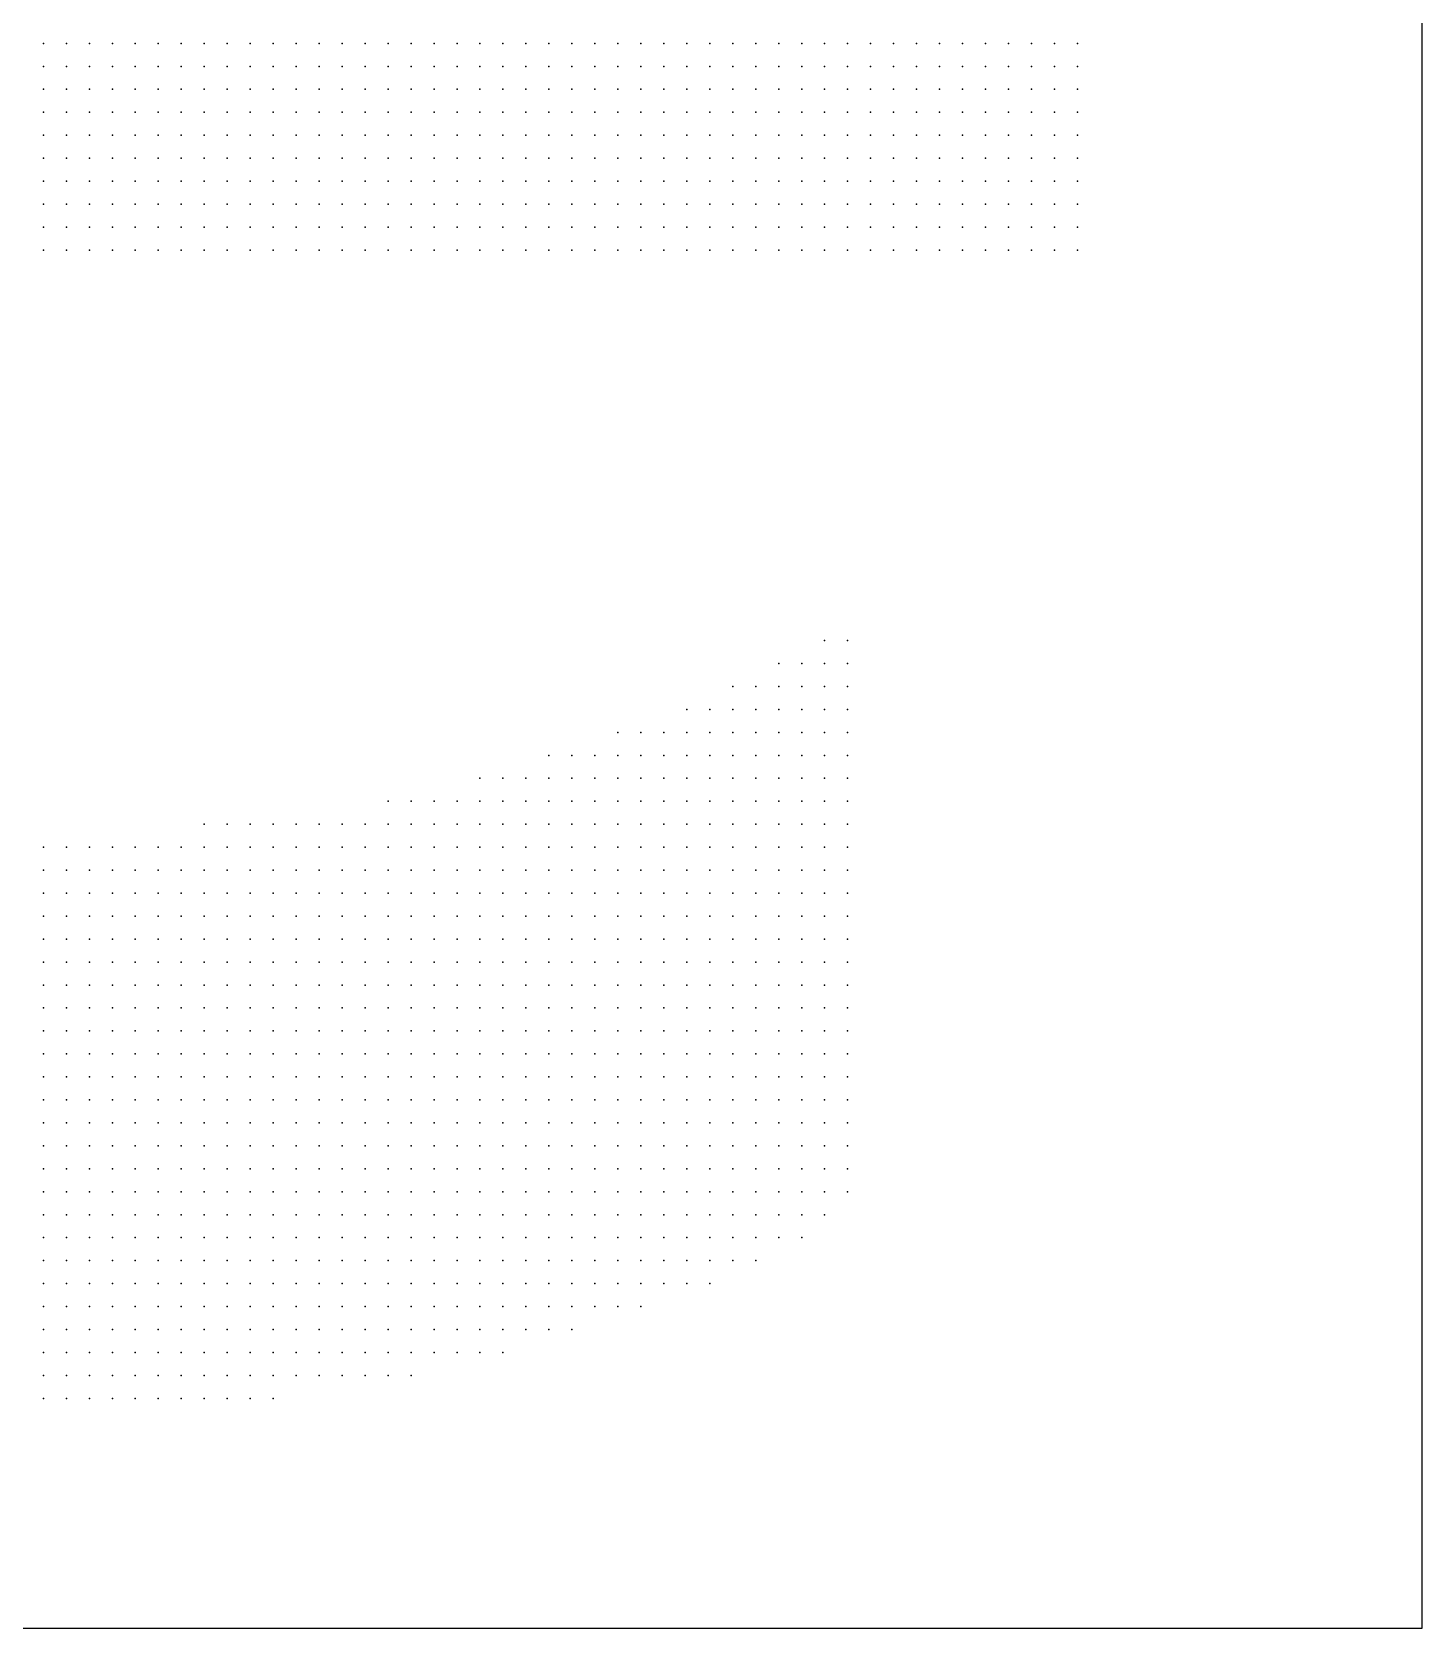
# Model space of a CAD drawing. Header units: millimetres. Extents: x 2848 to 6961, y 1568 to 7914.
# Drawn here: x 3977.8 to 4038.3, y 1580.3 to 1649.8 of the extents above; entities that cross this region are included whole.
import ezdxf

# ---------------------------------------------------------------- set-up
doc = ezdxf.new("R2010")
doc.units = ezdxf.units.MM
doc.header["$PDSIZE"] = -2

msp = doc.modelspace()

# ---------------------------------------------------------------- linework, layer by layer
msp.add_lwpolyline([(3898.282, 1580.289), (4038.282, 1580.289), (4038.282, 1720.289), (3898.282, 1720.289)], close=True)
at = {"color": 155, "true_color": 0x3277bc}
for p in [(3978.282, 1649.289), (3979.282, 1649.289), (3980.282, 1649.289), (3981.282, 1649.289), (3982.282, 1649.289), (3983.282, 1649.289), (3984.282, 1649.289), (3985.282, 1649.289), (3986.282, 1649.289), (3987.282, 1649.289), (3988.282, 1649.289), (3989.282, 1649.289), (3990.282, 1649.289), (3991.282, 1649.289), (3992.282, 1649.289), (3993.282, 1649.289), (3994.282, 1649.289), (3995.282, 1649.289), (3996.282, 1649.289), (3997.282, 1649.289), (3998.282, 1649.289), (3999.282, 1649.289), (4000.282, 1649.289), (4001.282, 1649.289), (4002.282, 1649.289), (4003.282, 1649.289), (4004.282, 1649.289), (4005.282, 1649.289), (4006.282, 1649.289), (4007.282, 1649.289), (4008.282, 1649.289), (4009.282, 1649.289), (4010.282, 1649.289), (4011.282, 1649.289), (4012.282, 1649.289), (4013.282, 1649.289), (4014.282, 1649.289), (4015.282, 1649.289), (4016.282, 1649.289), (4017.282, 1649.289), (4018.282, 1649.289), (4019.282, 1649.289), (4020.282, 1649.289), (4021.282, 1649.289), (4022.282, 1649.289), (4023.282, 1649.289), (3978.282, 1648.289), (3979.282, 1648.289), (3980.282, 1648.289), (3981.282, 1648.289), (3982.282, 1648.289), (3983.282, 1648.289), (3984.282, 1648.289), (3985.282, 1648.289), (3986.282, 1648.289), (3987.282, 1648.289), (3988.282, 1648.289), (3989.282, 1648.289), (3990.282, 1648.289), (3991.282, 1648.289), (3992.282, 1648.289), (3993.282, 1648.289), (3994.282, 1648.289), (3995.282, 1648.289), (3996.282, 1648.289), (3997.282, 1648.289), (3998.282, 1648.289), (3999.282, 1648.289), (4000.282, 1648.289), (4001.282, 1648.289), (4002.282, 1648.289), (4003.282, 1648.289), (4004.282, 1648.289), (4005.282, 1648.289), (4006.282, 1648.289), (4007.282, 1648.289), (4008.282, 1648.289), (4009.282, 1648.289), (4010.282, 1648.289), (4011.282, 1648.289), (4012.282, 1648.289), (4013.282, 1648.289), (4014.282, 1648.289), (4015.282, 1648.289), (4016.282, 1648.289), (4017.282, 1648.289), (4018.282, 1648.289), (4019.282, 1648.289), (4020.282, 1648.289), (4021.282, 1648.289), (4022.282, 1648.289), (4023.282, 1648.289), (3978.282, 1647.289), (3979.282, 1647.289), (3980.282, 1647.289), (3981.282, 1647.289), (3982.282, 1647.289), (3983.282, 1647.289), (3984.282, 1647.289), (3985.282, 1647.289), (3986.282, 1647.289), (3987.282, 1647.289), (3988.282, 1647.289), (3989.282, 1647.289), (3990.282, 1647.289), (3991.282, 1647.289), (3992.282, 1647.289), (3993.282, 1647.289), (3994.282, 1647.289), (3995.282, 1647.289), (3996.282, 1647.289), (3997.282, 1647.289), (3998.282, 1647.289), (3999.282, 1647.289), (4000.282, 1647.289), (4001.282, 1647.289), (4002.282, 1647.289), (4003.282, 1647.289), (4004.282, 1647.289), (4005.282, 1647.289), (4006.282, 1647.289), (4007.282, 1647.289), (4008.282, 1647.289), (4009.282, 1647.289), (4010.282, 1647.289), (4011.282, 1647.289), (4012.282, 1647.289), (4013.282, 1647.289), (4014.282, 1647.289), (4015.282, 1647.289), (4016.282, 1647.289), (4017.282, 1647.289), (4018.282, 1647.289), (4019.282, 1647.289), (4020.282, 1647.289), (4021.282, 1647.289), (4022.282, 1647.289), (4023.282, 1647.289), (3978.282, 1646.289), (3979.282, 1646.289), (3980.282, 1646.289), (3981.282, 1646.289), (3982.282, 1646.289), (3983.282, 1646.289), (3984.282, 1646.289), (3985.282, 1646.289), (3986.282, 1646.289), (3987.282, 1646.289), (3988.282, 1646.289), (3989.282, 1646.289), (3990.282, 1646.289), (3991.282, 1646.289), (3992.282, 1646.289), (3993.282, 1646.289), (3994.282, 1646.289), (3995.282, 1646.289), (3996.282, 1646.289), (3997.282, 1646.289), (3998.282, 1646.289), (3999.282, 1646.289), (4000.282, 1646.289), (4001.282, 1646.289), (4002.282, 1646.289), (4003.282, 1646.289), (4004.282, 1646.289), (4005.282, 1646.289), (4006.282, 1646.289), (4007.282, 1646.289), (4008.282, 1646.289), (4009.282, 1646.289), (4010.282, 1646.289), (4011.282, 1646.289), (4012.282, 1646.289), (4013.282, 1646.289), (4014.282, 1646.289), (4015.282, 1646.289), (4016.282, 1646.289), (4017.282, 1646.289), (4018.282, 1646.289), (4019.282, 1646.289), (4020.282, 1646.289), (4021.282, 1646.289), (4022.282, 1646.289), (4023.282, 1646.289), (3978.282, 1645.289), (3979.282, 1645.289), (3980.282, 1645.289), (3981.282, 1645.289), (3982.282, 1645.289), (3983.282, 1645.289), (3984.282, 1645.289), (3985.282, 1645.289), (3986.282, 1645.289), (3987.282, 1645.289), (3988.282, 1645.289), (3989.282, 1645.289), (3990.282, 1645.289), (3991.282, 1645.289), (3992.282, 1645.289), (3993.282, 1645.289), (3994.282, 1645.289), (3995.282, 1645.289), (3996.282, 1645.289), (3997.282, 1645.289), (3998.282, 1645.289), (3999.282, 1645.289), (4000.282, 1645.289), (4001.282, 1645.289), (4002.282, 1645.289), (4003.282, 1645.289), (4004.282, 1645.289), (4005.282, 1645.289), (4006.282, 1645.289), (4007.282, 1645.289), (4008.282, 1645.289), (4009.282, 1645.289), (4010.282, 1645.289), (4011.282, 1645.289), (4012.282, 1645.289), (4013.282, 1645.289), (4014.282, 1645.289), (4015.282, 1645.289), (4016.282, 1645.289), (4017.282, 1645.289), (4018.282, 1645.289), (4019.282, 1645.289), (4020.282, 1645.289), (4021.282, 1645.289), (4022.282, 1645.289), (4023.282, 1645.289), (3978.282, 1644.289), (3979.282, 1644.289), (3980.282, 1644.289), (3981.282, 1644.289), (3982.282, 1644.289), (3983.282, 1644.289), (3984.282, 1644.289), (3985.282, 1644.289), (3986.282, 1644.289), (3987.282, 1644.289), (3988.282, 1644.289), (3989.282, 1644.289), (3990.282, 1644.289), (3991.282, 1644.289), (3992.282, 1644.289), (3993.282, 1644.289), (3994.282, 1644.289), (3995.282, 1644.289), (3996.282, 1644.289), (3997.282, 1644.289), (3998.282, 1644.289), (3999.282, 1644.289), (4000.282, 1644.289), (4001.282, 1644.289), (4002.282, 1644.289), (4003.282, 1644.289), (4004.282, 1644.289), (4005.282, 1644.289), (4006.282, 1644.289), (4007.282, 1644.289), (4008.282, 1644.289), (4009.282, 1644.289), (4010.282, 1644.289), (4011.282, 1644.289), (4012.282, 1644.289), (4013.282, 1644.289), (4014.282, 1644.289), (4015.282, 1644.289), (4016.282, 1644.289), (4017.282, 1644.289), (4018.282, 1644.289), (4019.282, 1644.289), (4020.282, 1644.289), (4021.282, 1644.289), (4022.282, 1644.289), (4023.282, 1644.289), (3978.282, 1643.289), (3979.282, 1643.289), (3980.282, 1643.289), (3981.282, 1643.289), (3982.282, 1643.289), (3983.282, 1643.289), (3984.282, 1643.289), (3985.282, 1643.289), (3986.282, 1643.289), (3987.282, 1643.289), (3988.282, 1643.289), (3989.282, 1643.289), (3990.282, 1643.289), (3991.282, 1643.289), (3992.282, 1643.289), (3993.282, 1643.289), (3994.282, 1643.289), (3995.282, 1643.289), (3996.282, 1643.289), (3997.282, 1643.289), (3998.282, 1643.289), (3999.282, 1643.289), (4000.282, 1643.289), (4001.282, 1643.289), (4002.282, 1643.289), (4003.282, 1643.289), (4004.282, 1643.289), (4005.282, 1643.289), (4006.282, 1643.289), (4007.282, 1643.289), (4008.282, 1643.289), (4009.282, 1643.289), (4010.282, 1643.289), (4011.282, 1643.289), (4012.282, 1643.289), (4013.282, 1643.289), (4014.282, 1643.289), (4015.282, 1643.289), (4016.282, 1643.289), (4017.282, 1643.289), (4018.282, 1643.289), (4019.282, 1643.289), (4020.282, 1643.289), (4021.282, 1643.289), (4022.282, 1643.289), (4023.282, 1643.289), (3978.282, 1642.289), (3979.282, 1642.289), (3980.282, 1642.289), (3981.282, 1642.289), (3982.282, 1642.289), (3983.282, 1642.289), (3984.282, 1642.289), (3985.282, 1642.289), (3986.282, 1642.289), (3987.282, 1642.289), (3988.282, 1642.289), (3989.282, 1642.289), (3990.282, 1642.289), (3991.282, 1642.289), (3992.282, 1642.289), (3993.282, 1642.289), (3994.282, 1642.289), (3995.282, 1642.289), (3996.282, 1642.289), (3997.282, 1642.289), (3998.282, 1642.289), (3999.282, 1642.289), (4000.282, 1642.289), (4001.282, 1642.289), (4002.282, 1642.289), (4003.282, 1642.289), (4004.282, 1642.289), (4005.282, 1642.289), (4006.282, 1642.289), (4007.282, 1642.289), (4008.282, 1642.289), (4009.282, 1642.289), (4010.282, 1642.289), (4011.282, 1642.289), (4012.282, 1642.289), (4013.282, 1642.289), (4014.282, 1642.289), (4015.282, 1642.289), (4016.282, 1642.289), (4017.282, 1642.289), (4018.282, 1642.289), (4019.282, 1642.289), (4020.282, 1642.289), (4021.282, 1642.289), (4022.282, 1642.289), (4023.282, 1642.289), (3978.282, 1641.289), (3979.282, 1641.289), (3980.282, 1641.289), (3981.282, 1641.289), (3982.282, 1641.289), (3983.282, 1641.289), (3984.282, 1641.289), (3985.282, 1641.289), (3986.282, 1641.289), (3987.282, 1641.289), (3988.282, 1641.289), (3989.282, 1641.289), (3990.282, 1641.289), (3991.282, 1641.289), (3992.282, 1641.289), (3993.282, 1641.289), (3994.282, 1641.289), (3995.282, 1641.289), (3996.282, 1641.289), (3997.282, 1641.289), (3998.282, 1641.289), (3999.282, 1641.289), (4000.282, 1641.289), (4001.282, 1641.289), (4002.282, 1641.289), (4003.282, 1641.289), (4004.282, 1641.289), (4005.282, 1641.289), (4006.282, 1641.289), (4007.282, 1641.289), (4008.282, 1641.289), (4009.282, 1641.289), (4010.282, 1641.289), (4011.282, 1641.289), (4012.282, 1641.289), (4013.282, 1641.289), (4014.282, 1641.289), (4015.282, 1641.289), (4016.282, 1641.289), (4017.282, 1641.289), (4018.282, 1641.289), (4019.282, 1641.289), (4020.282, 1641.289), (4021.282, 1641.289), (4022.282, 1641.289), (4023.282, 1641.289), (3978.282, 1640.289), (3979.282, 1640.289), (3980.282, 1640.289), (3981.282, 1640.289), (3982.282, 1640.289), (3983.282, 1640.289), (3984.282, 1640.289), (3985.282, 1640.289), (3986.282, 1640.289), (3987.282, 1640.289), (3988.282, 1640.289), (3989.282, 1640.289), (3990.282, 1640.289), (3991.282, 1640.289), (3992.282, 1640.289), (3993.282, 1640.289), (3994.282, 1640.289), (3995.282, 1640.289), (3996.282, 1640.289), (3997.282, 1640.289), (3998.282, 1640.289), (3999.282, 1640.289), (4000.282, 1640.289), (4001.282, 1640.289), (4002.282, 1640.289), (4003.282, 1640.289), (4004.282, 1640.289), (4005.282, 1640.289), (4006.282, 1640.289), (4007.282, 1640.289), (4008.282, 1640.289), (4009.282, 1640.289), (4010.282, 1640.289), (4011.282, 1640.289), (4012.282, 1640.289), (4013.282, 1640.289), (4014.282, 1640.289), (4015.282, 1640.289), (4016.282, 1640.289), (4017.282, 1640.289), (4018.282, 1640.289), (4019.282, 1640.289), (4020.282, 1640.289), (4021.282, 1640.289), (4022.282, 1640.289), (4023.282, 1640.289), (4012.282, 1623.289), (4013.282, 1623.289), (4010.282, 1622.289), (4011.282, 1622.289), (4012.282, 1622.289), (4013.282, 1622.289), (4008.282, 1621.289), (4009.282, 1621.289), (4010.282, 1621.289), (4011.282, 1621.289), (4012.282, 1621.289), (4013.282, 1621.289), (4006.282, 1620.289), (4007.282, 1620.289), (4008.282, 1620.289), (4009.282, 1620.289), (4010.282, 1620.289), (4011.282, 1620.289), (4012.282, 1620.289), (4013.282, 1620.289), (4003.282, 1619.289), (4004.282, 1619.289), (4005.282, 1619.289), (4006.282, 1619.289), (4007.282, 1619.289), (4008.282, 1619.289), (4009.282, 1619.289), (4010.282, 1619.289), (4011.282, 1619.289), (4012.282, 1619.289), (4013.282, 1619.289), (4000.282, 1618.289), (4001.282, 1618.289), (4002.282, 1618.289), (4003.282, 1618.289), (4004.282, 1618.289), (4005.282, 1618.289), (4006.282, 1618.289), (4007.282, 1618.289), (4008.282, 1618.289), (4009.282, 1618.289), (4010.282, 1618.289), (4011.282, 1618.289), (4012.282, 1618.289), (4013.282, 1618.289), (3997.282, 1617.289), (3998.282, 1617.289), (3999.282, 1617.289), (4000.282, 1617.289), (4001.282, 1617.289), (4002.282, 1617.289), (4003.282, 1617.289), (4004.282, 1617.289), (4005.282, 1617.289), (4006.282, 1617.289), (4007.282, 1617.289), (4008.282, 1617.289), (4009.282, 1617.289), (4010.282, 1617.289), (4011.282, 1617.289), (4012.282, 1617.289), (4013.282, 1617.289), (3993.282, 1616.289), (3994.282, 1616.289), (3995.282, 1616.289), (3996.282, 1616.289), (3997.282, 1616.289), (3998.282, 1616.289), (3999.282, 1616.289), (4000.282, 1616.289), (4001.282, 1616.289), (4002.282, 1616.289), (4003.282, 1616.289), (4004.282, 1616.289), (4005.282, 1616.289), (4006.282, 1616.289), (4007.282, 1616.289), (4008.282, 1616.289), (4009.282, 1616.289), (4010.282, 1616.289), (4011.282, 1616.289), (4012.282, 1616.289), (4013.282, 1616.289), (3985.282, 1615.289), (3986.282, 1615.289), (3987.282, 1615.289), (3988.282, 1615.289), (3989.282, 1615.289), (3990.282, 1615.289), (3991.282, 1615.289), (3992.282, 1615.289), (3993.282, 1615.289), (3994.282, 1615.289), (3995.282, 1615.289), (3996.282, 1615.289), (3997.282, 1615.289), (3998.282, 1615.289), (3999.282, 1615.289), (4000.282, 1615.289), (4001.282, 1615.289), (4002.282, 1615.289), (4003.282, 1615.289), (4004.282, 1615.289), (4005.282, 1615.289), (4006.282, 1615.289), (4007.282, 1615.289), (4008.282, 1615.289), (4009.282, 1615.289), (4010.282, 1615.289), (4011.282, 1615.289), (4012.282, 1615.289), (4013.282, 1615.289), (3978.282, 1614.289), (3979.282, 1614.289), (3980.282, 1614.289), (3981.282, 1614.289), (3982.282, 1614.289), (3983.282, 1614.289), (3984.282, 1614.289), (3985.282, 1614.289), (3986.282, 1614.289), (3987.282, 1614.289), (3988.282, 1614.289), (3989.282, 1614.289), (3990.282, 1614.289), (3991.282, 1614.289), (3992.282, 1614.289), (3993.282, 1614.289), (3994.282, 1614.289), (3995.282, 1614.289), (3996.282, 1614.289), (3997.282, 1614.289), (3998.282, 1614.289), (3999.282, 1614.289), (4000.282, 1614.289), (4001.282, 1614.289), (4002.282, 1614.289), (4003.282, 1614.289), (4004.282, 1614.289), (4005.282, 1614.289), (4006.282, 1614.289), (4007.282, 1614.289), (4008.282, 1614.289), (4009.282, 1614.289), (4010.282, 1614.289), (4011.282, 1614.289), (4012.282, 1614.289), (4013.282, 1614.289), (3978.282, 1613.289), (3979.282, 1613.289), (3980.282, 1613.289), (3981.282, 1613.289), (3982.282, 1613.289), (3983.282, 1613.289), (3984.282, 1613.289), (3985.282, 1613.289), (3986.282, 1613.289), (3987.282, 1613.289), (3988.282, 1613.289), (3989.282, 1613.289), (3990.282, 1613.289), (3991.282, 1613.289), (3992.282, 1613.289), (3993.282, 1613.289), (3994.282, 1613.289), (3995.282, 1613.289), (3996.282, 1613.289), (3997.282, 1613.289), (3998.282, 1613.289), (3999.282, 1613.289), (4000.282, 1613.289), (4001.282, 1613.289), (4002.282, 1613.289), (4003.282, 1613.289), (4004.282, 1613.289), (4005.282, 1613.289), (4006.282, 1613.289), (4007.282, 1613.289), (4008.282, 1613.289), (4009.282, 1613.289), (4010.282, 1613.289), (4011.282, 1613.289), (4012.282, 1613.289), (4013.282, 1613.289), (3978.282, 1612.289), (3979.282, 1612.289), (3980.282, 1612.289), (3981.282, 1612.289), (3982.282, 1612.289), (3983.282, 1612.289), (3984.282, 1612.289), (3985.282, 1612.289), (3986.282, 1612.289), (3987.282, 1612.289), (3988.282, 1612.289), (3989.282, 1612.289), (3990.282, 1612.289), (3991.282, 1612.289), (3992.282, 1612.289), (3993.282, 1612.289), (3994.282, 1612.289), (3995.282, 1612.289), (3996.282, 1612.289), (3997.282, 1612.289), (3998.282, 1612.289), (3999.282, 1612.289), (4000.282, 1612.289), (4001.282, 1612.289), (4002.282, 1612.289), (4003.282, 1612.289), (4004.282, 1612.289), (4005.282, 1612.289), (4006.282, 1612.289), (4007.282, 1612.289), (4008.282, 1612.289), (4009.282, 1612.289), (4010.282, 1612.289), (4011.282, 1612.289), (4012.282, 1612.289), (4013.282, 1612.289), (3978.282, 1611.289), (3979.282, 1611.289), (3980.282, 1611.289), (3981.282, 1611.289), (3982.282, 1611.289), (3983.282, 1611.289), (3984.282, 1611.289), (3985.282, 1611.289), (3986.282, 1611.289), (3987.282, 1611.289), (3988.282, 1611.289), (3989.282, 1611.289), (3990.282, 1611.289), (3991.282, 1611.289), (3992.282, 1611.289), (3993.282, 1611.289), (3994.282, 1611.289), (3995.282, 1611.289), (3996.282, 1611.289), (3997.282, 1611.289), (3998.282, 1611.289), (3999.282, 1611.289), (4000.282, 1611.289), (4001.282, 1611.289), (4002.282, 1611.289), (4003.282, 1611.289), (4004.282, 1611.289), (4005.282, 1611.289), (4006.282, 1611.289), (4007.282, 1611.289), (4008.282, 1611.289), (4009.282, 1611.289), (4010.282, 1611.289), (4011.282, 1611.289), (4012.282, 1611.289), (4013.282, 1611.289), (3978.282, 1610.289), (3979.282, 1610.289), (3980.282, 1610.289), (3981.282, 1610.289), (3982.282, 1610.289), (3983.282, 1610.289), (3984.282, 1610.289), (3985.282, 1610.289), (3986.282, 1610.289), (3987.282, 1610.289), (3988.282, 1610.289), (3989.282, 1610.289), (3990.282, 1610.289), (3991.282, 1610.289), (3992.282, 1610.289), (3993.282, 1610.289), (3994.282, 1610.289), (3995.282, 1610.289), (3996.282, 1610.289), (3997.282, 1610.289), (3998.282, 1610.289), (3999.282, 1610.289), (4000.282, 1610.289), (4001.282, 1610.289), (4002.282, 1610.289), (4003.282, 1610.289), (4004.282, 1610.289), (4005.282, 1610.289), (4006.282, 1610.289), (4007.282, 1610.289), (4008.282, 1610.289), (4009.282, 1610.289), (4010.282, 1610.289), (4011.282, 1610.289), (4012.282, 1610.289), (4013.282, 1610.289), (3978.282, 1609.289), (3979.282, 1609.289), (3980.282, 1609.289), (3981.282, 1609.289), (3982.282, 1609.289), (3983.282, 1609.289), (3984.282, 1609.289), (3985.282, 1609.289), (3986.282, 1609.289), (3987.282, 1609.289), (3988.282, 1609.289), (3989.282, 1609.289), (3990.282, 1609.289), (3991.282, 1609.289), (3992.282, 1609.289), (3993.282, 1609.289), (3994.282, 1609.289), (3995.282, 1609.289), (3996.282, 1609.289), (3997.282, 1609.289), (3998.282, 1609.289), (3999.282, 1609.289), (4000.282, 1609.289), (4001.282, 1609.289), (4002.282, 1609.289), (4003.282, 1609.289), (4004.282, 1609.289), (4005.282, 1609.289), (4006.282, 1609.289), (4007.282, 1609.289), (4008.282, 1609.289), (4009.282, 1609.289), (4010.282, 1609.289), (4011.282, 1609.289), (4012.282, 1609.289), (4013.282, 1609.289), (3978.282, 1608.289), (3979.282, 1608.289), (3980.282, 1608.289), (3981.282, 1608.289), (3982.282, 1608.289), (3983.282, 1608.289), (3984.282, 1608.289), (3985.282, 1608.289), (3986.282, 1608.289), (3987.282, 1608.289), (3988.282, 1608.289), (3989.282, 1608.289), (3990.282, 1608.289), (3991.282, 1608.289), (3992.282, 1608.289), (3993.282, 1608.289), (3994.282, 1608.289), (3995.282, 1608.289), (3996.282, 1608.289), (3997.282, 1608.289), (3998.282, 1608.289), (3999.282, 1608.289), (4000.282, 1608.289), (4001.282, 1608.289), (4002.282, 1608.289), (4003.282, 1608.289), (4004.282, 1608.289), (4005.282, 1608.289), (4006.282, 1608.289), (4007.282, 1608.289), (4008.282, 1608.289), (4009.282, 1608.289), (4010.282, 1608.289), (4011.282, 1608.289), (4012.282, 1608.289), (4013.282, 1608.289), (3978.282, 1607.289), (3979.282, 1607.289), (3980.282, 1607.289), (3981.282, 1607.289), (3982.282, 1607.289), (3983.282, 1607.289), (3984.282, 1607.289), (3985.282, 1607.289), (3986.282, 1607.289), (3987.282, 1607.289), (3988.282, 1607.289), (3989.282, 1607.289), (3990.282, 1607.289), (3991.282, 1607.289), (3992.282, 1607.289), (3993.282, 1607.289), (3994.282, 1607.289), (3995.282, 1607.289), (3996.282, 1607.289), (3997.282, 1607.289), (3998.282, 1607.289), (3999.282, 1607.289), (4000.282, 1607.289), (4001.282, 1607.289), (4002.282, 1607.289), (4003.282, 1607.289), (4004.282, 1607.289), (4005.282, 1607.289), (4006.282, 1607.289), (4007.282, 1607.289), (4008.282, 1607.289), (4009.282, 1607.289), (4010.282, 1607.289), (4011.282, 1607.289), (4012.282, 1607.289), (4013.282, 1607.289), (3978.282, 1606.289), (3979.282, 1606.289), (3980.282, 1606.289), (3981.282, 1606.289), (3982.282, 1606.289), (3983.282, 1606.289), (3984.282, 1606.289), (3985.282, 1606.289), (3986.282, 1606.289), (3987.282, 1606.289), (3988.282, 1606.289), (3989.282, 1606.289), (3990.282, 1606.289), (3991.282, 1606.289), (3992.282, 1606.289), (3993.282, 1606.289), (3994.282, 1606.289), (3995.282, 1606.289), (3996.282, 1606.289), (3997.282, 1606.289), (3998.282, 1606.289), (3999.282, 1606.289), (4000.282, 1606.289), (4001.282, 1606.289), (4002.282, 1606.289), (4003.282, 1606.289), (4004.282, 1606.289), (4005.282, 1606.289), (4006.282, 1606.289), (4007.282, 1606.289), (4008.282, 1606.289), (4009.282, 1606.289), (4010.282, 1606.289), (4011.282, 1606.289), (4012.282, 1606.289), (4013.282, 1606.289), (3978.282, 1605.289), (3979.282, 1605.289), (3980.282, 1605.289), (3981.282, 1605.289), (3982.282, 1605.289), (3983.282, 1605.289), (3984.282, 1605.289), (3985.282, 1605.289), (3986.282, 1605.289), (3987.282, 1605.289), (3988.282, 1605.289), (3989.282, 1605.289), (3990.282, 1605.289), (3991.282, 1605.289), (3992.282, 1605.289), (3993.282, 1605.289), (3994.282, 1605.289), (3995.282, 1605.289), (3996.282, 1605.289), (3997.282, 1605.289), (3998.282, 1605.289), (3999.282, 1605.289), (4000.282, 1605.289), (4001.282, 1605.289), (4002.282, 1605.289), (4003.282, 1605.289), (4004.282, 1605.289), (4005.282, 1605.289), (4006.282, 1605.289), (4007.282, 1605.289), (4008.282, 1605.289), (4009.282, 1605.289), (4010.282, 1605.289), (4011.282, 1605.289), (4012.282, 1605.289), (4013.282, 1605.289), (3978.282, 1604.289), (3979.282, 1604.289), (3980.282, 1604.289), (3981.282, 1604.289), (3982.282, 1604.289), (3983.282, 1604.289), (3984.282, 1604.289), (3985.282, 1604.289), (3986.282, 1604.289), (3987.282, 1604.289), (3988.282, 1604.289), (3989.282, 1604.289), (3990.282, 1604.289), (3991.282, 1604.289), (3992.282, 1604.289), (3993.282, 1604.289), (3994.282, 1604.289), (3995.282, 1604.289), (3996.282, 1604.289), (3997.282, 1604.289), (3998.282, 1604.289), (3999.282, 1604.289), (4000.282, 1604.289), (4001.282, 1604.289), (4002.282, 1604.289), (4003.282, 1604.289), (4004.282, 1604.289), (4005.282, 1604.289), (4006.282, 1604.289), (4007.282, 1604.289), (4008.282, 1604.289), (4009.282, 1604.289), (4010.282, 1604.289), (4011.282, 1604.289), (4012.282, 1604.289), (4013.282, 1604.289), (3978.282, 1603.289), (3979.282, 1603.289), (3980.282, 1603.289), (3981.282, 1603.289), (3982.282, 1603.289), (3983.282, 1603.289), (3984.282, 1603.289), (3985.282, 1603.289), (3986.282, 1603.289), (3987.282, 1603.289), (3988.282, 1603.289), (3989.282, 1603.289), (3990.282, 1603.289), (3991.282, 1603.289), (3992.282, 1603.289), (3993.282, 1603.289), (3994.282, 1603.289), (3995.282, 1603.289), (3996.282, 1603.289), (3997.282, 1603.289), (3998.282, 1603.289), (3999.282, 1603.289), (4000.282, 1603.289), (4001.282, 1603.289), (4002.282, 1603.289), (4003.282, 1603.289), (4004.282, 1603.289), (4005.282, 1603.289), (4006.282, 1603.289), (4007.282, 1603.289), (4008.282, 1603.289), (4009.282, 1603.289), (4010.282, 1603.289), (4011.282, 1603.289), (4012.282, 1603.289), (4013.282, 1603.289), (3978.282, 1602.289), (3979.282, 1602.289), (3980.282, 1602.289), (3981.282, 1602.289), (3982.282, 1602.289), (3983.282, 1602.289), (3984.282, 1602.289), (3985.282, 1602.289), (3986.282, 1602.289), (3987.282, 1602.289), (3988.282, 1602.289), (3989.282, 1602.289), (3990.282, 1602.289), (3991.282, 1602.289), (3992.282, 1602.289), (3993.282, 1602.289), (3994.282, 1602.289), (3995.282, 1602.289), (3996.282, 1602.289), (3997.282, 1602.289), (3998.282, 1602.289), (3999.282, 1602.289), (4000.282, 1602.289), (4001.282, 1602.289), (4002.282, 1602.289), (4003.282, 1602.289), (4004.282, 1602.289), (4005.282, 1602.289), (4006.282, 1602.289), (4007.282, 1602.289), (4008.282, 1602.289), (4009.282, 1602.289), (4010.282, 1602.289), (4011.282, 1602.289), (4012.282, 1602.289), (4013.282, 1602.289), (3978.282, 1601.289), (3979.282, 1601.289), (3980.282, 1601.289), (3981.282, 1601.289), (3982.282, 1601.289), (3983.282, 1601.289), (3984.282, 1601.289), (3985.282, 1601.289), (3986.282, 1601.289), (3987.282, 1601.289), (3988.282, 1601.289), (3989.282, 1601.289), (3990.282, 1601.289), (3991.282, 1601.289), (3992.282, 1601.289), (3993.282, 1601.289), (3994.282, 1601.289), (3995.282, 1601.289), (3996.282, 1601.289), (3997.282, 1601.289), (3998.282, 1601.289), (3999.282, 1601.289), (4000.282, 1601.289), (4001.282, 1601.289), (4002.282, 1601.289), (4003.282, 1601.289), (4004.282, 1601.289), (4005.282, 1601.289), (4006.282, 1601.289), (4007.282, 1601.289), (4008.282, 1601.289), (4009.282, 1601.289), (4010.282, 1601.289), (4011.282, 1601.289), (4012.282, 1601.289), (4013.282, 1601.289), (3978.282, 1600.289), (3979.282, 1600.289), (3980.282, 1600.289), (3981.282, 1600.289), (3982.282, 1600.289), (3983.282, 1600.289), (3984.282, 1600.289), (3985.282, 1600.289), (3986.282, 1600.289), (3987.282, 1600.289), (3988.282, 1600.289), (3989.282, 1600.289), (3990.282, 1600.289), (3991.282, 1600.289), (3992.282, 1600.289), (3993.282, 1600.289), (3994.282, 1600.289), (3995.282, 1600.289), (3996.282, 1600.289), (3997.282, 1600.289), (3998.282, 1600.289), (3999.282, 1600.289), (4000.282, 1600.289), (4001.282, 1600.289), (4002.282, 1600.289), (4003.282, 1600.289), (4004.282, 1600.289), (4005.282, 1600.289), (4006.282, 1600.289), (4007.282, 1600.289), (4008.282, 1600.289), (4009.282, 1600.289), (4010.282, 1600.289), (4011.282, 1600.289), (4012.282, 1600.289), (4013.282, 1600.289), (3978.282, 1599.289), (3979.282, 1599.289), (3980.282, 1599.289), (3981.282, 1599.289), (3982.282, 1599.289), (3983.282, 1599.289), (3984.282, 1599.289), (3985.282, 1599.289), (3986.282, 1599.289), (3987.282, 1599.289), (3988.282, 1599.289), (3989.282, 1599.289), (3990.282, 1599.289), (3991.282, 1599.289), (3992.282, 1599.289), (3993.282, 1599.289), (3994.282, 1599.289), (3995.282, 1599.289), (3996.282, 1599.289), (3997.282, 1599.289), (3998.282, 1599.289), (3999.282, 1599.289), (4000.282, 1599.289), (4001.282, 1599.289), (4002.282, 1599.289), (4003.282, 1599.289), (4004.282, 1599.289), (4005.282, 1599.289), (4006.282, 1599.289), (4007.282, 1599.289), (4008.282, 1599.289), (4009.282, 1599.289), (4010.282, 1599.289), (4011.282, 1599.289), (4012.282, 1599.289), (4013.282, 1599.289), (3978.282, 1598.289), (3979.282, 1598.289), (3980.282, 1598.289), (3981.282, 1598.289), (3982.282, 1598.289), (3983.282, 1598.289), (3984.282, 1598.289), (3985.282, 1598.289), (3986.282, 1598.289), (3987.282, 1598.289), (3988.282, 1598.289), (3989.282, 1598.289), (3990.282, 1598.289), (3991.282, 1598.289), (3992.282, 1598.289), (3993.282, 1598.289), (3994.282, 1598.289), (3995.282, 1598.289), (3996.282, 1598.289), (3997.282, 1598.289), (3998.282, 1598.289), (3999.282, 1598.289), (4000.282, 1598.289), (4001.282, 1598.289), (4002.282, 1598.289), (4003.282, 1598.289), (4004.282, 1598.289), (4005.282, 1598.289), (4006.282, 1598.289), (4007.282, 1598.289), (4008.282, 1598.289), (4009.282, 1598.289), (4010.282, 1598.289), (4011.282, 1598.289), (4012.282, 1598.289), (3978.282, 1597.289), (3979.282, 1597.289), (3980.282, 1597.289), (3981.282, 1597.289), (3982.282, 1597.289), (3983.282, 1597.289), (3984.282, 1597.289), (3985.282, 1597.289), (3986.282, 1597.289), (3987.282, 1597.289), (3988.282, 1597.289), (3989.282, 1597.289), (3990.282, 1597.289), (3991.282, 1597.289), (3992.282, 1597.289), (3993.282, 1597.289), (3994.282, 1597.289), (3995.282, 1597.289), (3996.282, 1597.289), (3997.282, 1597.289), (3998.282, 1597.289), (3999.282, 1597.289), (4000.282, 1597.289), (4001.282, 1597.289), (4002.282, 1597.289), (4003.282, 1597.289), (4004.282, 1597.289), (4005.282, 1597.289), (4006.282, 1597.289), (4007.282, 1597.289), (4008.282, 1597.289), (4009.282, 1597.289), (4010.282, 1597.289), (4011.282, 1597.289), (3978.282, 1596.289), (3979.282, 1596.289), (3980.282, 1596.289), (3981.282, 1596.289), (3982.282, 1596.289), (3983.282, 1596.289), (3984.282, 1596.289), (3985.282, 1596.289), (3986.282, 1596.289), (3987.282, 1596.289), (3988.282, 1596.289), (3989.282, 1596.289), (3990.282, 1596.289), (3991.282, 1596.289), (3992.282, 1596.289), (3993.282, 1596.289), (3994.282, 1596.289), (3995.282, 1596.289), (3996.282, 1596.289), (3997.282, 1596.289), (3998.282, 1596.289), (3999.282, 1596.289), (4000.282, 1596.289), (4001.282, 1596.289), (4002.282, 1596.289), (4003.282, 1596.289), (4004.282, 1596.289), (4005.282, 1596.289), (4006.282, 1596.289), (4007.282, 1596.289), (4008.282, 1596.289), (4009.282, 1596.289), (3978.282, 1595.289), (3979.282, 1595.289), (3980.282, 1595.289), (3981.282, 1595.289), (3982.282, 1595.289), (3983.282, 1595.289), (3984.282, 1595.289), (3985.282, 1595.289), (3986.282, 1595.289), (3987.282, 1595.289), (3988.282, 1595.289), (3989.282, 1595.289), (3990.282, 1595.289), (3991.282, 1595.289), (3992.282, 1595.289), (3993.282, 1595.289), (3994.282, 1595.289), (3995.282, 1595.289), (3996.282, 1595.289), (3997.282, 1595.289), (3998.282, 1595.289), (3999.282, 1595.289), (4000.282, 1595.289), (4001.282, 1595.289), (4002.282, 1595.289), (4003.282, 1595.289), (4004.282, 1595.289), (4005.282, 1595.289), (4006.282, 1595.289), (4007.282, 1595.289), (3978.282, 1594.289), (3979.282, 1594.289), (3980.282, 1594.289), (3981.282, 1594.289), (3982.282, 1594.289), (3983.282, 1594.289), (3984.282, 1594.289), (3985.282, 1594.289), (3986.282, 1594.289), (3987.282, 1594.289), (3988.282, 1594.289), (3989.282, 1594.289), (3990.282, 1594.289), (3991.282, 1594.289), (3992.282, 1594.289), (3993.282, 1594.289), (3994.282, 1594.289), (3995.282, 1594.289), (3996.282, 1594.289), (3997.282, 1594.289), (3998.282, 1594.289), (3999.282, 1594.289), (4000.282, 1594.289), (4001.282, 1594.289), (4002.282, 1594.289), (4003.282, 1594.289), (4004.282, 1594.289), (3978.282, 1593.289), (3979.282, 1593.289), (3980.282, 1593.289), (3981.282, 1593.289), (3982.282, 1593.289), (3983.282, 1593.289), (3984.282, 1593.289), (3985.282, 1593.289), (3986.282, 1593.289), (3987.282, 1593.289), (3988.282, 1593.289), (3989.282, 1593.289), (3990.282, 1593.289), (3991.282, 1593.289), (3992.282, 1593.289), (3993.282, 1593.289), (3994.282, 1593.289), (3995.282, 1593.289), (3996.282, 1593.289), (3997.282, 1593.289), (3998.282, 1593.289), (3999.282, 1593.289), (4000.282, 1593.289), (4001.282, 1593.289), (3978.282, 1592.289), (3979.282, 1592.289), (3980.282, 1592.289), (3981.282, 1592.289), (3982.282, 1592.289), (3983.282, 1592.289), (3984.282, 1592.289), (3985.282, 1592.289), (3986.282, 1592.289), (3987.282, 1592.289), (3988.282, 1592.289), (3989.282, 1592.289), (3990.282, 1592.289), (3991.282, 1592.289), (3992.282, 1592.289), (3993.282, 1592.289), (3994.282, 1592.289), (3995.282, 1592.289), (3996.282, 1592.289), (3997.282, 1592.289), (3998.282, 1592.289), (3978.282, 1591.289), (3979.282, 1591.289), (3980.282, 1591.289), (3981.282, 1591.289), (3982.282, 1591.289), (3983.282, 1591.289), (3984.282, 1591.289), (3985.282, 1591.289), (3986.282, 1591.289), (3987.282, 1591.289), (3988.282, 1591.289), (3989.282, 1591.289), (3990.282, 1591.289), (3991.282, 1591.289), (3992.282, 1591.289), (3993.282, 1591.289), (3994.282, 1591.289), (3978.282, 1590.289), (3979.282, 1590.289), (3980.282, 1590.289), (3981.282, 1590.289), (3982.282, 1590.289), (3983.282, 1590.289), (3984.282, 1590.289), (3985.282, 1590.289), (3986.282, 1590.289), (3987.282, 1590.289), (3988.282, 1590.289)]:
    msp.add_point(p, dxfattribs=at)

doc.saveas('drawing.dxf')
